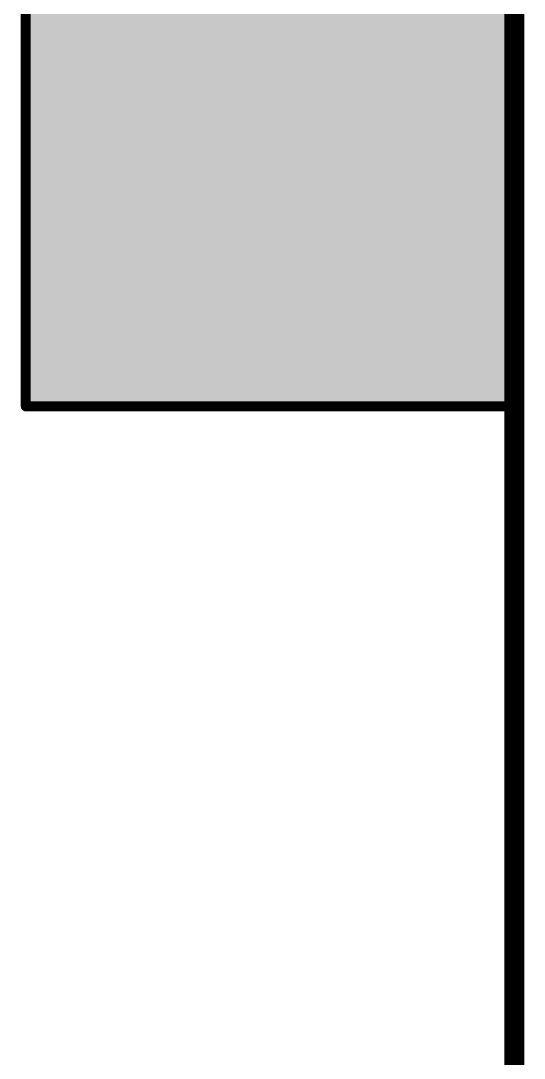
# Model space of a CAD drawing. Header units: inches. Extents: x -6 to 198, y 0 to 119.
# Drawn here: x -6.25 to 0.13, y 10.3 to 23.44 of the extents above; entities that cross this region are included whole.
import ezdxf

# ---------------------------------------------------------------- set-up
doc = ezdxf.new("R2010")
doc.units = ezdxf.units.IN
for name, color, linetype in [('Board Outline', 216, 'Continuous'), ('Keep-Out Layer', 6, 'Continuous'), ('Top Overlay', 2, 'Continuous')]:
    doc.layers.add(name, color=color, linetype=linetype)

# ---------------------------------------------------------------- blocks, each defined once
blk = doc.blocks.new('41_SMD_M______31')
at = {"layer": 'Keep-Out Layer'}
blk.add_hatch(color=6, dxfattribs=at).paths.add_polyline_path([(-9.045, 10.287), (9.04, 10.287), (9.04, 16.383), (-9.045, 16.383)])
at = {"layer": 'Top Overlay'}
for points in [[(-7.668, 15.367), (-5.204, 15.367), (-5.204, 15.9), (-7.668, 15.9)], [(-7.668, 11.735), (-6.957, 11.735), (-6.957, 15.9), (-7.668, 15.9)], [(-5.204, 15.9), (-5.916, 15.9), (-5.916, 11.735), (-5.204, 11.735)], [(-5.281, 15.367), (-2.741, 15.367), (-2.741, 15.9), (-5.281, 15.9)]]:
    blk.add_hatch(color=2, dxfattribs=at).paths.add_polyline_path(points)
for points in [[(-9.096, 16.434, 0.127, 0.127, 0), (-9.096, 10.244, 0.127, 0.127, 0)], [(9.091, 16.434, 0.127, 0.127, 0), (-9.096, 16.434, 0.127, 0.127, 0)], [(9.086, 10.244, 0.127, 0.127, 0), (-9.096, 10.244, 0.127, 0.127, 0)]]:
    blk.add_lwpolyline(points, format="xyseb", dxfattribs=at)
for points in [[(-9.127, 16.434, 0.0635, 0.0635, 1), (-9.064, 16.434, 0.0635, 0.0635, 1)], [(-9.127, 16.434, 0.0635, 0.0635, 1), (-9.064, 16.434, 0.0635, 0.0635, 1)], [(-9.127, 10.244, 0.0635, 0.0635, 1), (-9.064, 10.244, 0.0635, 0.0635, 1)], [(-9.127, 10.244, 0.0635, 0.0635, 1), (-9.064, 10.244, 0.0635, 0.0635, 1)]]:
    blk.add_lwpolyline(points, format="xyseb", close=True, dxfattribs=at)

msp = doc.modelspace()

# ---------------------------------------------------------------- linework, layer by layer
at = {"layer": 'Board Outline'}
msp.add_lwpolyline([(0, 0, 0.254, 0.254, 0), (0, 55, 0.254, 0.254, 0)], format="xyseb", dxfattribs=at)

# ---------------------------------------------------------------- block references
at = {"rotation": 90}
msp.add_blockref('41_SMD_M______31', (10.252, 27.651), dxfattribs=at)

doc.saveas('drawing.dxf')
